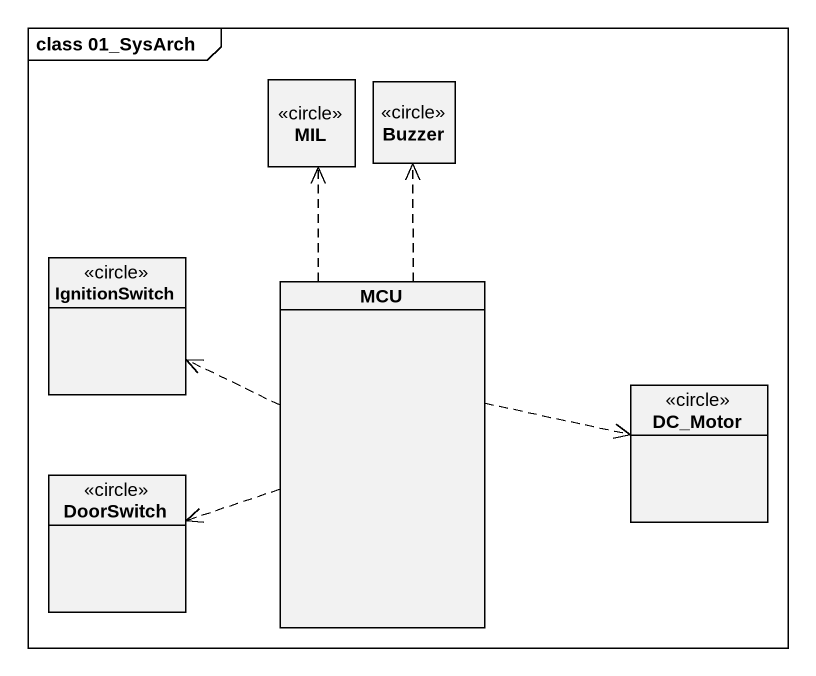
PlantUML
@startuml
mainframe class 01_SysArch
hide circle
hide empty members
class MIL <<circle>>
class Buzzer <<circle>>
class IgnitionSwitch <<circle>>
class MCU
class DC_Motor <<circle>>
class DoorSwitch <<circle>>
MCU .up.> MIL
MCU .up.> Buzzer
MCU .left.> IgnitionSwitch
MCU .right.> DC_Motor
MCU .left.> DoorSwitch
@enduml
